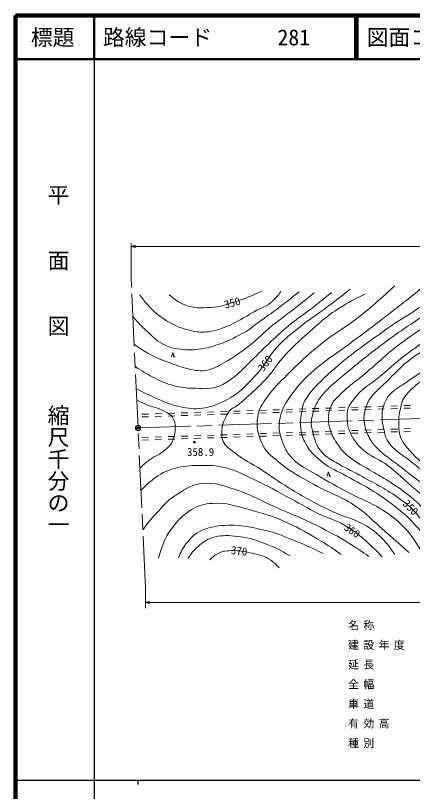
# Model space of a CAD drawing. Units: millimetres, scale not verified. Extents: x 40000 to 680000, y 20000 to 380000.
# Drawn here: x 40000 to 130865, y 202409 to 380000 of the extents above; entities that cross this region are included whole.
import ezdxf
from ezdxf.enums import TextEntityAlignment as Align

# ---------------------------------------------------------------- set-up
doc = ezdxf.new("R2010")
doc.units = ezdxf.units.MM
doc.header["$LTSCALE"] = 1000
doc.header["$PDMODE"] = 32
doc.header["$PDSIZE"] = 500
doc.linetypes.add('CHAIN', pattern=[18.5, 12, -1.5, 3.5, -1.5])
for name, color, linetype, lineweight in [('M-BGD', 7, 'Continuous', 13), ('M-BMK', 2, 'CHAIN', 13), ('M-BMK-SRVR', 3, 'Continuous', 13), ('M-STR-HTXT', 7, 'Continuous', 13), ('M-TTL', 2, 'Continuous', 140), ('M-TTL-BAND', 7, 'Continuous', 25), ('M-TTL-LINE', 7, 'Continuous', 50), ('M-TTL-TXT', 7, 'Continuous', 13)]:
    doc.layers.add(name, color=color, linetype=linetype, lineweight=lineweight)
doc.layers.add('M-OTRS', color=6, linetype='Continuous')
doc.styles.add('@ＭＳ ゴシック', font='')
doc.styles.add('ＭＳ ゴシック', font='')
doc.styles.get('@ＭＳ ゴシック').set_extended_font_data('@MS Gothic')
doc.styles.get('ＭＳ ゴシック').set_extended_font_data('MS Gothic')

msp = doc.modelspace()

# ---------------------------------------------------------------- linework, layer by layer
at = {"layer": 'M-BGD'}
for p, q in [((75730, 301888), (76030, 302888)), ((76030, 302888), (76330, 301888)), ((76580, 301888), (76080, 301888)), ((91432, 289481), (89933, 289431)), ((94430, 289580), (92931, 289530)), ((97429, 289679), (95930, 289629)), ((100427, 289778), (98928, 289728)), ((103425, 289877), (101926, 289827)), ((106424, 289976), (104925, 289926)), ((109421, 289475), (107922, 289425)), ((109422, 290075), (107923, 290025)), ((112421, 290174), (110921, 290124)), ((112420, 289574), (110921, 289524)), ((115418, 289673), (113919, 289623)), ((115419, 290273), (113920, 290223)), ((118417, 289772), (116917, 289722)), ((118417, 290372), (116918, 290322)), ((121416, 290471), (119916, 290421)), ((121415, 289871), (119916, 289821)), ((124413, 289970), (122914, 289920)), ((124414, 290570), (122915, 290520)), ((127412, 290069), (125912, 290019)), ((127412, 290669), (125913, 290619)), ((130410, 290168), (128911, 290118)), ((130411, 290768), (128912, 290718)), ((70443, 288788), (68944, 288738)), ((70443, 288187), (68944, 288138)), ((73441, 288286), (71942, 288237)), ((73442, 288887), (71943, 288837)), ((76439, 288385), (74940, 288336)), ((76440, 288986), (74941, 288936)), ((79439, 289085), (77939, 289035)), ((79438, 288484), (77939, 288435)), ((82436, 288583), (80937, 288534)), ((82437, 289184), (80938, 289134)), ((85435, 288682), (83935, 288633)), ((85435, 289283), (83936, 289233)), ((88434, 289382), (86934, 289332)), ((88433, 288781), (86934, 288732)), ((91431, 288880), (89932, 288831)), ((94430, 288979), (92930, 288930)), ((97428, 289078), (95929, 289029)), ((100426, 289177), (98927, 289128)), ((103425, 289276), (101926, 289227)), ((106423, 289375), (104924, 289326)), ((91425, 284160), (89926, 284110)), ((94424, 284259), (92924, 284209)), ((97422, 284358), (95923, 284308)), ((100420, 284457), (98921, 284407)), ((103419, 284556), (101920, 284506)), ((106417, 284655), (104918, 284605)), ((109415, 284754), (107916, 284704)), ((109415, 284153), (107916, 284104)), ((112413, 284252), (110914, 284203)), ((112414, 284853), (110915, 284803)), ((115411, 284351), (113912, 284302)), ((115412, 284952), (113913, 284902)), ((118411, 285051), (116911, 285001)), ((118410, 284450), (116911, 284401)), ((121408, 284549), (119909, 284500)), ((121409, 285150), (119910, 285100)), ((124407, 284648), (122907, 284599)), ((124407, 285249), (122908, 285199)), ((127405, 284747), (125906, 284698)), ((127406, 285348), (125907, 285298)), ((130403, 284847), (128904, 284797)), ((130404, 285447), (128905, 285397)), ((70436, 282866), (68937, 282817)), ((70437, 283467), (68938, 283417)), ((73434, 282965), (71935, 282916)), ((73435, 283566), (71936, 283516)), ((76433, 283665), (74934, 283615)), ((76433, 283064), (74934, 283015)), ((79431, 283163), (77932, 283114)), ((79432, 283764), (77933, 283714)), ((82429, 283262), (80930, 283213)), ((82430, 283863), (80931, 283813)), ((85429, 283962), (83929, 283912)), ((85428, 283361), (83929, 283312)), ((88426, 283460), (86927, 283411)), ((88427, 284061), (86928, 284011)), ((91425, 283559), (89925, 283510)), ((94423, 283658), (92924, 283609)), ((97421, 283757), (95922, 283708)), ((100420, 283856), (98920, 283807)), ((103418, 283955), (101919, 283906)), ((106416, 284054), (104917, 284005)), ((111350, 274556), (111650, 275556)), ((111650, 275556), (111950, 274556)), ((112200, 274556), (111700, 274556))]:
    msp.add_line(p, q, dxfattribs=at)
for radius in [150, 120, 90, 60, 30, 20]:
    msp.add_circle((80950, 282348), radius, dxfattribs=at)
for points, knots in [([(130038, 257066), (127347, 259514), (126639, 260149), (124423, 262082), (121735, 264426), (120404, 265980), (117444, 267970), (114125, 270202), (111800, 270653), (108339, 272659), (105150, 274507), (103184, 275337), (100379, 277729), (98567, 279275), (97192, 280049), (96290, 282254), (95409, 284411), (95131, 285846), (95432, 288156), (95688, 290127), (96522, 291099), (97649, 292736), (99155, 294924), (100330, 295903), (102208, 297781), (105085, 300660), (106758, 302222), (109896, 304814), (112793, 307208), (114764, 308089), (117746, 310376), (121450, 313215), (122633, 314339), (126824, 318145)], [0, 0, 0, 0, 1, 1, 1, 2, 2, 2, 3, 3, 3, 4, 4, 4, 5, 5, 5, 6, 6, 6, 7, 7, 7, 8, 8, 8, 9, 9, 9, 10, 10, 10, 11, 11, 11, 11]), ([(133448, 317981), (129545, 314866), (128536, 314066), (125352, 311602), (121835, 308882), (119836, 307395), (116274, 304733), (113475, 302640), (111735, 301687), (109078, 299417), (106862, 297525), (105615, 296415), (103844, 294101), (102196, 291949), (101150, 290638), (100545, 287995), (100049, 285824), (100407, 284426), (101145, 282325), (101725, 280674), (102279, 279772), (103489, 278508), (105231, 276691), (106717, 276268), (108862, 274951), (111803, 273145), (113520, 272247), (116567, 270626), (119303, 269171), (121014, 268684), (123655, 267064), (125494, 265935), (126466, 265182), (128053, 263720), (130429, 261530), (131073, 260283), (133069, 257141)], [0, 0, 0, 0, 1, 1, 1, 2, 2, 2, 3, 3, 3, 4, 4, 4, 5, 5, 5, 6, 6, 6, 7, 7, 7, 8, 8, 8, 9, 9, 9, 10, 10, 10, 11, 11, 11, 12, 12, 12, 12]), ([(140035, 317928), (135656, 315167), (134535, 314467), (131039, 312203), (128347, 310460), (126755, 309603), (124170, 307705), (119070, 303961), (116035, 302046), (111412, 297728), (109369, 295819), (108138, 294766), (106587, 292440), (105592, 290948), (105599, 289797), (105333, 288023), (105181, 287012), (105139, 286416), (105297, 285406), (105516, 284005), (105745, 283199), (106423, 281953), (107473, 280025), (108543, 279226), (110222, 277810), (112137, 276194), (113608, 275856), (115783, 274611), (118247, 273201), (119704, 272540), (122098, 271013), (124038, 269776), (125101, 269036), (126896, 267596), (128544, 266274), (129521, 265569), (130945, 264007), (132330, 262488), (133106, 261609), (134183, 259858), (134850, 258774), (135088, 258358), (135737, 256995)], [0, 0, 0, 0, 1, 1, 1, 2, 2, 2, 3, 3, 3, 4, 4, 4, 5, 5, 5, 6, 6, 6, 7, 7, 7, 8, 8, 8, 9, 9, 9, 10, 10, 10, 11, 11, 11, 12, 12, 12, 13, 13, 13, 14, 14, 14, 14]), ([(137336, 257310), (135989, 259738), (135619, 260440), (134357, 262346), (133346, 263873), (132854, 264798), (131631, 266162), (130210, 267749), (129234, 268487), (127488, 269706), (124233, 271979), (122176, 272894), (118710, 274831), (116664, 275974), (115417, 276436), (113422, 277666), (112159, 278444), (111340, 278776), (110314, 279847), (108636, 281597), (108397, 283181), (107848, 285543), (107555, 286800), (107735, 287592), (108058, 288842), (108513, 290606), (108975, 291610), (110125, 293022), (111875, 295169), (113218, 296046), (115325, 297845), (118714, 300737), (120683, 302276), (124239, 304960), (127740, 307601), (129831, 308906), (133481, 311338), (138289, 314543), (139922, 315513), (145993, 319230)], [0, 0, 0, 0, 1, 1, 1, 2, 2, 2, 3, 3, 3, 4, 4, 4, 5, 5, 5, 6, 6, 6, 7, 7, 7, 8, 8, 8, 9, 9, 9, 10, 10, 10, 11, 11, 11, 12, 12, 12, 13, 13, 13, 13]), ([(149101, 319503), (144950, 316434), (143848, 315640), (140432, 313233), (135744, 309929), (132829, 308488), (128260, 305021), (125064, 302595), (123473, 300988), (120409, 298397), (117848, 296231), (116225, 295221), (113867, 292836), (113263, 292225), (112812, 291931), (112454, 291150), (111988, 290129), (111740, 289507), (111663, 288387), (111591, 287343), (111578, 286722), (111861, 285714), (112275, 284232), (112688, 283429), (113557, 282160), (114305, 281068), (114708, 280408), (115709, 279543), (117593, 277916), (118897, 277323), (121016, 276017), (122532, 275083), (123442, 274659), (124946, 273705), (126961, 272425), (128101, 271710), (129962, 270215), (131771, 268762), (132743, 267880), (134324, 266181), (135522, 264892), (136153, 264117), (137104, 262637), (138263, 260834), (138544, 260007), (139448, 257676)], [0, 0, 0, 0, 1, 1, 1, 2, 2, 2, 3, 3, 3, 4, 4, 4, 5, 5, 5, 6, 6, 6, 7, 7, 7, 8, 8, 8, 9, 9, 9, 10, 10, 10, 11, 11, 11, 12, 12, 12, 13, 13, 13, 14, 14, 14, 15, 15, 15, 15]), ([(141302, 258275), (140467, 260338), (140160, 260996), (139230, 262637), (137998, 264813), (137128, 265946), (135468, 267816), (133488, 270049), (132078, 271007), (129853, 272996), (128086, 274575), (127164, 275547), (125273, 276976), (123397, 278394), (121962, 278640), (120148, 280138), (118788, 281262), (118010, 281977), (117150, 283518), (116106, 285389), (115750, 286725), (115914, 288861), (116057, 290730), (117002, 291640), (118204, 293077), (119887, 295090), (121368, 295674), (123388, 297348), (125995, 299509), (127310, 300904), (130039, 302909), (133852, 305710), (136126, 307086), (140098, 309656), (145898, 313408), (147894, 314523), (155228, 318816)], [0, 0, 0, 0, 1, 1, 1, 2, 2, 2, 3, 3, 3, 4, 4, 4, 5, 5, 5, 6, 6, 6, 7, 7, 7, 8, 8, 8, 9, 9, 9, 10, 10, 10, 11, 11, 11, 12, 12, 12, 12]), ([(161455, 318643), (155193, 315459), (153559, 314639), (148561, 311952), (144254, 309637), (141813, 308387), (137602, 305900), (134832, 304265), (133245, 303386), (130651, 301484), (128147, 299649), (127057, 298236), (124817, 296087), (123492, 294815), (122602, 294225), (121492, 292761), (120555, 291525), (120234, 290635), (119915, 289117), (119717, 288172), (119716, 287597), (119879, 286646), (120088, 285424), (120341, 284754), (120860, 283629), (121397, 282466), (121893, 281893), (122786, 280975), (124521, 279196), (125796, 278532), (127748, 276995), (129167, 275878), (129979, 275274), (131401, 274160), (132725, 273122), (133635, 272722), (134781, 271489), (136085, 270086), (136508, 269051), (137596, 267475), (138997, 265442), (139760, 264289), (141139, 262241), (142185, 260688), (142513, 260201), (143811, 258261)], [0, 0, 0, 0, 1, 1, 1, 2, 2, 2, 3, 3, 3, 4, 4, 4, 5, 5, 5, 6, 6, 6, 7, 7, 7, 8, 8, 8, 9, 9, 9, 10, 10, 10, 11, 11, 11, 12, 12, 12, 13, 13, 13, 14, 14, 14, 15, 15, 15, 15]), ([(168628, 319545), (165265, 317519), (164312, 316987), (161486, 315456), (157097, 313080), (154377, 312259), (149982, 309895), (146559, 308055), (144636, 307009), (141422, 304825), (139164, 303290), (138103, 302153), (135916, 300518), (133451, 298675), (131952, 297808), (129428, 296047), (128164, 295165), (127327, 294826), (126207, 293768), (125430, 293033), (124977, 292557), (124584, 291563), (124115, 290375), (123937, 289641), (123905, 288364), (123883, 287480), (123917, 286971), (124123, 286111), (124481, 284621), (124498, 283660), (125345, 282383), (125817, 281672), (126165, 281323), (126799, 280751), (127963, 279701), (128776, 279310), (129999, 278330), (131381, 277224), (132187, 276639), (133489, 275441), (135274, 273798), (136300, 272886), (137857, 271025), (139470, 269097), (140184, 267869), (141674, 265845), (143443, 263440), (144412, 262077), (146199, 259684), (146836, 258831), (147036, 258561), (147834, 257504)], [0, 0, 0, 0, 1, 1, 1, 2, 2, 2, 3, 3, 3, 4, 4, 4, 5, 5, 5, 6, 6, 6, 7, 7, 7, 8, 8, 8, 9, 9, 9, 10, 10, 10, 11, 11, 11, 12, 12, 12, 13, 13, 13, 14, 14, 14, 15, 15, 15, 16, 16, 16, 17, 17, 17, 17]), ([(150833, 257885), (148594, 260724), (148007, 261466), (146144, 263719), (144219, 266047), (143170, 267380), (141128, 269607), (139398, 271494), (138373, 272499), (136549, 274296), (134338, 276473), (132930, 277524), (130824, 279802), (129826, 280882), (129195, 281462), (128480, 282746), (127641, 284253), (127803, 285372), (127716, 287094), (127668, 288051), (127795, 288596), (128007, 289530), (128307, 290852), (128361, 291713), (129170, 292801), (130271, 294281), (131132, 294922), (132560, 296090), (135784, 298729), (137675, 300131), (141228, 302306), (145309, 304803), (147716, 306003), (151969, 308194), (156389, 310471), (158973, 311530), (163473, 313646), (165764, 314723), (167128, 315167), (169347, 316385), (171419, 317523), (172129, 317999), (174472, 319602)], [0, 0, 0, 0, 1, 1, 1, 2, 2, 2, 3, 3, 3, 4, 4, 4, 5, 5, 5, 6, 6, 6, 7, 7, 7, 8, 8, 8, 9, 9, 9, 10, 10, 10, 11, 11, 11, 12, 12, 12, 13, 13, 13, 14, 14, 14, 14]), ([(66867, 311006), (68302, 309464), (68723, 309018), (70009, 307843), (71371, 306597), (72029, 305705), (73662, 304844), (74913, 304185), (75697, 303904), (77096, 303699), (78951, 303428), (80035, 303409), (81894, 303645), (83452, 303842), (84325, 304035), (85820, 304517), (87981, 305214), (89148, 305760), (91163, 306807), (93558, 308051), (94680, 309124), (96887, 310678), (100119, 312954), (101138, 313791), (104956, 316784)], [0, 0, 0, 0, 1, 1, 1, 2, 2, 2, 3, 3, 3, 4, 4, 4, 5, 5, 5, 6, 6, 6, 7, 7, 7, 8, 8, 8, 8]), ([(67156, 304784), (68562, 303722), (69039, 303403), (70336, 302663), (72126, 301642), (73260, 301320), (75188, 300592), (76870, 299956), (77789, 299481), (79550, 299120), (81222, 298776), (82240, 298501), (83911, 298847), (85481, 299171), (86271, 299708), (87673, 300483), (90062, 301802), (91278, 302760), (93452, 304408), (95678, 306095), (96683, 307336), (98850, 309097), (100890, 310754), (102129, 311558), (104193, 313186), (105846, 314489), (106373, 314915), (108391, 316566)], [0, 0, 0, 0, 1, 1, 1, 2, 2, 2, 3, 3, 3, 4, 4, 4, 5, 5, 5, 6, 6, 6, 7, 7, 7, 8, 8, 8, 9, 9, 9, 9]), ([(67394, 299660), (69220, 298457), (69794, 298096), (71426, 297266), (73273, 296326), (74322, 295748), (76333, 295249), (77958, 294845), (78911, 294733), (80586, 294703), (82740, 294665), (84050, 294344), (86092, 295031), (87510, 295507), (88270, 295940), (89472, 296830), (91628, 298426), (92544, 299671), (94488, 301518), (96312, 303251), (97286, 304271), (99123, 305989), (100378, 307163), (101074, 307831), (102394, 308933), (104554, 310738), (105962, 311498), (108173, 313240), (109813, 314533), (110347, 314967), (112316, 316621)], [0, 0, 0, 0, 1, 1, 1, 2, 2, 2, 3, 3, 3, 4, 4, 4, 5, 5, 5, 6, 6, 6, 7, 7, 7, 8, 8, 8, 9, 9, 9, 10, 10, 10, 10]), ([(67631, 294572), (69639, 293550), (70215, 293270), (71917, 292536), (73922, 291672), (75018, 291041), (77151, 290574), (79016, 290165), (80110, 289892), (82012, 290056), (84482, 290268), (85876, 290778), (88082, 291909), (91044, 293428), (92348, 294932), (94661, 297325), (97079, 299826), (97755, 301810), (100111, 304369), (101751, 306152), (102899, 306924), (104772, 308458), (107352, 310572), (108984, 311514), (111642, 313529), (113602, 315015), (114227, 315495), (116630, 317372)], [0, 0, 0, 0, 1, 1, 1, 2, 2, 2, 3, 3, 3, 4, 4, 4, 5, 5, 5, 6, 6, 6, 7, 7, 7, 8, 8, 8, 9, 9, 9, 9]), ([(68428, 316075), (69356, 314764), (69716, 314349), (70663, 313349), (72239, 311686), (73296, 310867), (75297, 309751), (77069, 308763), (78171, 308345), (80150, 307897), (81485, 307595), (82274, 307460), (83639, 307570), (85461, 307718), (86464, 308096), (88164, 308770), (90812, 309819), (92109, 310818), (94597, 312204), (96298, 313152), (97501, 313363), (98904, 314712), (99689, 315466), (100015, 315821), (100704, 316839)], [0, 0, 0, 0, 1, 1, 1, 2, 2, 2, 3, 3, 3, 4, 4, 4, 5, 5, 5, 6, 6, 6, 7, 7, 7, 8, 8, 8, 8]), ([(75188, 316075), (76568, 314887), (77247, 314423), (78787, 313785), (80922, 312901), (82365, 313084), (84675, 313186), (86992, 313288), (88241, 313854), (90454, 314549), (92869, 315307), (93725, 315724), (96451, 317002)], [0, 0, 0, 0, 1, 1, 1, 2, 2, 2, 3, 3, 3, 4, 4, 4, 4]), ([(119970, 316225), (117249, 314943), (116402, 314467), (114245, 313117), (110958, 311060), (109404, 309475), (106503, 306902), (104048, 304723), (102673, 303472), (100561, 300959), (99758, 300004), (99439, 299366), (98653, 298396), (96091, 295239), (94248, 293823), (91238, 291091), (90294, 290234), (89287, 290204), (88655, 289098), (87839, 287669), (87388, 286766), (87254, 285126), (87171, 284116), (87085, 283465), (87508, 282545), (88100, 281259), (88992, 280896), (90089, 280001), (92287, 278208), (93844, 277660), (96218, 276107), (98686, 274493), (99977, 273446), (102506, 271927), (106187, 269717), (108298, 268547), (112156, 266662), (115276, 265137), (117362, 264969), (120334, 263172), (121825, 262271), (122582, 261615), (123823, 260392), (125162, 259073), (125582, 258437), (126822, 256630)], [0, 0, 0, 0, 1, 1, 1, 2, 2, 2, 3, 3, 3, 4, 4, 4, 5, 5, 5, 6, 6, 6, 7, 7, 7, 8, 8, 8, 9, 9, 9, 10, 10, 10, 11, 11, 11, 12, 12, 12, 13, 13, 13, 14, 14, 14, 15, 15, 15, 15]), ([(67752, 291972), (68703, 291497), (68982, 291377), (69784, 291026), (71442, 290300), (72525, 290261), (74140, 289443), (74921, 289047), (75394, 288774), (75906, 288064), (76510, 287228), (76530, 286534), (76547, 285503), (76566, 284354), (76407, 283678), (75953, 282623), (75546, 281675), (75025, 281289), (74268, 280588), (73039, 279448), (71981, 279300), (70653, 278277), (69769, 277596), (69455, 277336), (68474, 276428)], [0, 0, 0, 0, 1, 1, 1, 2, 2, 2, 3, 3, 3, 4, 4, 4, 5, 5, 5, 6, 6, 6, 7, 7, 7, 8, 8, 8, 8]), ([(68713, 271289), (69866, 272545), (70323, 272962), (71505, 273852), (73224, 275147), (74337, 275787), (76412, 276360), (78520, 276942), (79786, 276993), (81973, 277014), (84388, 277038), (85798, 277087), (88134, 276469), (90783, 275769), (92135, 274949), (94621, 273798), (98001, 272232), (99782, 271127), (103072, 269382), (105488, 268100), (106779, 267263), (109233, 266056), (111509, 264936), (112966, 264684), (115176, 263439), (117625, 262059), (118818, 260966), (120900, 259077), (122138, 257954), (122579, 257541), (123953, 256079)], [0, 0, 0, 0, 1, 1, 1, 2, 2, 2, 3, 3, 3, 4, 4, 4, 5, 5, 5, 6, 6, 6, 7, 7, 7, 8, 8, 8, 9, 9, 9, 10, 10, 10, 10]), ([(69132, 262298), (70696, 264379), (71191, 265025), (72704, 266601), (74302, 268266), (75149, 269326), (77120, 270526), (79242, 271818), (80530, 272766), (83009, 272925), (85797, 273105), (87378, 272462), (90042, 271617), (93851, 270408), (95767, 269149), (99419, 267528), (103627, 265660), (106065, 264780), (110160, 262676), (112925, 261255), (114463, 260422), (117084, 258750), (118597, 257784), (119113, 257451), (120900, 256188)], [0, 0, 0, 0, 1, 1, 1, 2, 2, 2, 3, 3, 3, 4, 4, 4, 5, 5, 5, 6, 6, 6, 7, 7, 7, 8, 8, 8, 8]), ([(72704, 255806), (73653, 258867), (74001, 260202), (75703, 262512), (77177, 264512), (78165, 265628), (80283, 266928), (81948, 267951), (83131, 268204), (85080, 268346), (88398, 268586), (90263, 267787), (93476, 266928), (96892, 266015), (98813, 265437), (102036, 263984), (105259, 262531), (106995, 261545), (109996, 259677), (111796, 258557), (112417, 258161), (114521, 256678)], [0, 0, 0, 0, 1, 1, 1, 2, 2, 2, 3, 3, 3, 4, 4, 4, 5, 5, 5, 6, 6, 6, 7, 7, 7, 7]), ([(77284, 255915), (77906, 257406), (78206, 257990), (79083, 259132), (80216, 260606), (81018, 261474), (82736, 262185), (84940, 263096), (86349, 263275), (88733, 263330), (92349, 263412), (94377, 262817), (97893, 261967), (100492, 261338), (101848, 260628), (104326, 259622), (106746, 258640), (107550, 258262), (110432, 256896)], [0, 0, 0, 0, 1, 1, 1, 2, 2, 2, 3, 3, 3, 4, 4, 4, 5, 5, 5, 6, 6, 6, 6]), ([(79501, 255830), (80406, 257111), (80766, 257592), (81803, 258496), (82934, 259480), (83632, 260095), (85074, 260507), (86945, 261041), (88104, 261043), (90042, 260870), (92916, 260615), (94520, 260134), (97214, 259101), (99503, 258225), (100364, 257762), (102836, 256315)], [0, 0, 0, 0, 1, 1, 1, 2, 2, 2, 3, 3, 3, 4, 4, 4, 5, 5, 5, 5]), ([(84469, 255443), (85048, 256060), (85358, 256274), (86019, 256678), (87389, 257516), (88436, 257534), (90042, 257526), (91687, 257519), (92610, 257307), (94209, 256921), (95930, 256505), (97013, 256355), (98450, 255321), (99260, 254738), (99609, 254445), (100340, 253601)], [0, 0, 0, 0, 1, 1, 1, 2, 2, 2, 3, 3, 3, 4, 4, 4, 5, 5, 5, 5])]:
    msp.add_open_spline(points, degree=3, knots=knots, dxfattribs=at)
msp.add_point((80950, 282348), dxfattribs=at)
at = {"layer": 'M-BMK'}
for p, q in [((69756, 248868), (66436, 320269)), ((68048, 285607), (240710, 291308))]:
    msp.add_line(p, q, dxfattribs=at)
at = {"layer": 'M-BMK-SRVR'}
msp.add_circle((68048, 285607), 600, dxfattribs=at)
at = {"layer": 'M-OTRS'}
msp.add_point((68048, 285607), dxfattribs=at)
at = {"layer": 'M-STR-HTXT'}
for p, q in [((66436, 320269), (66436, 327876)), ((66436, 327155), (67436, 327405)), ((228785, 327155), (66436, 327155)), ((66436, 327155), (67436, 326905)), ((69756, 248868), (69756, 244332)), ((69756, 245694), (70756, 245944)), ((229665, 245694), (69756, 245694)), ((69756, 245694), (70756, 245444))]:
    msp.add_line(p, q, dxfattribs=at)
at = {"layer": 'M-TTL'}
for p, q in [((40000, 380000), (40000, 20000)), ((680000, 380000), (40000, 380000))]:
    msp.add_line(p, q, dxfattribs=at)
at = {"layer": 'M-TTL-BAND'}
for p, q in [((58000, 370000), (58000, 20000)), ((40000, 205000), (579000, 205000)), ((68000, 205000), (68000, 204000))]:
    msp.add_line(p, q, dxfattribs=at)
at = {"layer": 'M-TTL-LINE'}
for p, q in [((58000, 380000), (58000, 370000)), ((117750, 380000), (117750, 370000)), ((118250, 380000), (118250, 370000)), ((40000, 370000), (680000, 370000))]:
    msp.add_line(p, q, dxfattribs=at)

# ---------------------------------------------------------------- texts
at = {"layer": 'M-BGD', "style": 'ＭＳ ゴシック'}
for s, rotation, p in [('350', 14.381, (89595, 314258)), ('360', 52.696, (97143, 300386)), ('350', 314.17, (130441, 267415)), ('360', 325.222, (117046, 262104)), ('370', 353.517, (91194, 257481))]:
    msp.add_text(s, height=1833, rotation=rotation, dxfattribs=at).set_placement(p, align=Align.MIDDLE_CENTER)
msp.add_text('358.9', height=1833, dxfattribs=at).set_placement((82363, 280114), align=Align.MIDDLE_CENTER)
at = {"layer": 'M-STR-HTXT', "char_height": 1833, "attachment_point": 7, "style": 'ＭＳ ゴシック'}
for s, insert in [('\\T1.4;名称', (116116, 239313)), ('\\T1.4;建設年度', (116116, 234813)), ('\\T1.4;延長', (116116, 230313)), ('\\T1.4;全幅', (116116, 225813)), ('\\T1.4;車道', (116116, 221313)), ('\\T1.4;有効高', (116116, 216813)), ('\\T1.4;種別', (116116, 212313))]:
    msp.add_mtext(s, dxfattribs=dict(at, insert=insert))
at = {"layer": 'M-TTL-BAND', "style": '@ＭＳ ゴシック'}
for s, p in [('平\u3000\u3000面\u3000\u3000図', (49777, 306475)), ('縮尺千分の一', (49777, 261030))]:
    msp.add_text(s, height=3666, rotation=270, dxfattribs=at).set_placement(p, align=Align.MIDDLE_RIGHT)
at = {"layer": 'M-TTL-TXT', "style": 'ＭＳ ゴシック'}
msp.add_text('標題', height=3666, dxfattribs=at).set_placement((48500, 375000), align=Align.MIDDLE_CENTER)
for s, p in [('路線コード      281', (60000, 375000)), ('図面コード      12-0', (120380, 375000))]:
    msp.add_text(s, height=3666, dxfattribs=at).set_placement(p, align=Align.MIDDLE_LEFT)

doc.saveas('drawing.dxf')
